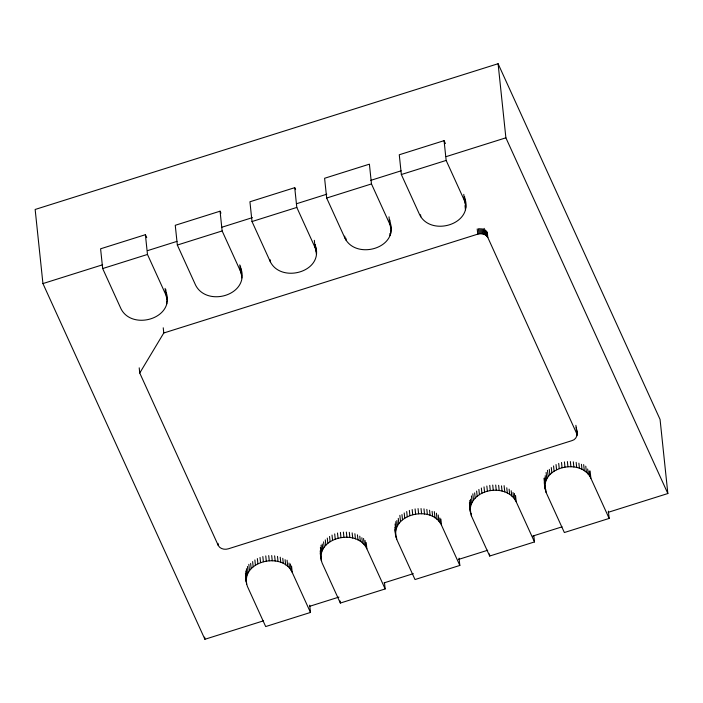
<?xml version="1.0" encoding="UTF-8"?>
<svg xmlns="http://www.w3.org/2000/svg" width="703" height="703" viewBox="0 0 703 703"><rect width="100%" height="100%" fill="white"/><g stroke="black" fill="none" stroke-linecap="round" stroke-linejoin="round"><path stroke-width="1.05" d="M139.203 367.827L139.748 373.029L218.246 545.431C220.039 549.017 224.758 549.957 228.326 548.815L571.803 440.684C576.838 439.498 578.297 433.716 576.548 429.287M146.734 237.632L145.398 234.697L100.591 248.8L102.673 268.555L120.96 308.722C131.892 330.814 174.502 318.802 166.347 292.879M240.909 268.326C250.031 295.075 207.121 307.536 195.627 285.216L177.341 245.048L175.258 225.294L220.065 211.19L220.953 213.141M310.48 612.454L292.193 572.295C282.219 550.774 239.178 561.583 247.394 586.399L265.681 626.558L310.48 612.454L309.715 605.178M315.796 246.902C322.853 272.369 280.91 283.335 270.295 261.701L252.008 221.542L249.934 201.779L294.733 187.675L295.62 189.634M385.147 588.947L366.861 548.788C356.887 527.268 313.846 538.076 322.062 562.892L340.349 603.051L385.147 588.947L384.497 582.708M391.009 228.598L389.761 224.09L371.474 183.931L369.4 164.168L324.601 178.272L326.675 198.035L344.962 238.194C355.577 259.829 397.52 248.862 390.464 223.396M459.824 565.44L441.537 525.282C431.563 503.761 388.513 514.57 396.729 539.386L415.016 579.544L459.824 565.44L459.05 558.164M445.412 143.605L444.068 140.662L399.269 154.765L401.343 174.529L419.629 214.687C430.57 236.779 473.181 224.767 465.026 198.844M470.158 511.38C469.622 488.647 506.591 482.39 516.204 501.775L534.491 541.934L489.683 556.038L471.397 515.879L469.613 506.178M609.158 518.427L590.871 478.268C580.898 456.748 537.857 467.548 546.073 492.372L564.36 532.531L609.158 518.427L608.394 511.143M139.748 373.029L163.773 332.994L163.228 327.791M608.148 512.329L667.85 493.532L660.064 419.427L498.093 63.718L35.15 209.468L42.936 283.573L204.907 639.282L263.555 620.811M42.936 283.573L102.638 264.776M147.674 250.602L177.007 241.366M222.043 227.183L252.421 217.622M296.411 203.773L326.781 194.213M370.771 180.363L401.149 170.803M446.185 156.62L505.888 137.823L498.093 63.718M102.673 268.555L147.472 254.451L145.398 234.697M177.341 245.048L222.139 230.944L220.065 211.19M252.008 221.542L296.807 207.438L294.733 187.675M326.675 198.035L371.474 183.931M401.343 174.529L446.15 160.425L444.068 140.662M163.773 332.994L477.759 234.143C481.327 233.009 486.045 233.941 487.838 237.526L577.101 434.48M309.645 606.302L338.969 597.075M384.005 582.892L413.338 573.657M458.374 559.483L487.697 550.247M532.733 536.073L562.066 526.837M505.888 137.823L667.85 493.532M446.15 160.425L464.437 200.583L465.676 205.083M296.807 207.438L315.093 247.597L316.341 252.105M222.139 230.944L240.426 271.103L241.674 275.611M147.472 254.451L165.759 294.619L167.006 299.118M590.107 470.984L590.871 478.268M589.167 470.966L589.712 476.168M587.673 469.006L588.218 474.209M585.757 466.186L586.416 472.425M583.666 464.604L584.325 470.843M581.443 464.296L581.987 469.499M576.319 427.283L576.97 433.523M575.889 425.315L577.031 435.456M578.885 463.198L579.439 468.391M576.161 462.363L576.706 467.557M573.305 461.809L573.859 467.003M570.37 461.546L570.915 466.739M567.391 461.572L567.936 466.766M564.421 461.889L564.966 467.091M561.512 462.495L562.057 467.697M558.692 463.382L559.245 468.585M556.029 464.534L556.574 469.736M553.551 465.931L554.096 471.124M551.293 467.548L551.837 472.75M549.307 469.367L549.851 474.56M547.496 470.307L548.155 476.555M546.117 472.434L546.776 478.673M545.194 475.703L545.739 480.905M545.739 489.253L546.073 492.372M544.517 478.005L545.062 483.207M543.99 478.26L545.15 489.121M544.28 482.671L544.825 487.864M533.832 535.695L534.491 541.934M515.545 495.536L516.204 501.775M487.293 232.333L487.838 237.526M514.385 493.427L515.044 499.675M486.792 231.463L487.337 236.665M486.116 230.672L486.661 235.874M513.005 492.513L513.55 497.715M485.29 229.978L485.835 235.18M484.218 228.37L484.877 234.609M511.195 490.729L511.74 495.931M483.26 228.958L483.805 234.161M482.1 228.66L482.645 233.862M509.113 489.156L509.657 494.358M480.887 228.501L481.432 233.704M479.648 228.501L480.193 233.695M506.766 487.803L507.32 493.005M478.409 228.642L478.963 233.844M477.214 228.941L477.759 234.143M504.113 485.659L504.763 491.907M501.494 485.87L502.039 491.072M498.638 485.316L499.183 490.518M495.703 485.052L496.248 490.246M464.586 196.559L465.746 207.42M464.999 205.592L465.439 209.749M463.778 194.344L464.437 200.583M492.724 485.079L493.269 490.281M489.754 485.395L490.299 490.597M486.836 486.001L487.39 491.204M484.024 486.889L484.569 492.091M489.464 553.955L489.683 556.038M481.362 488.04L481.906 493.242M478.875 489.437L479.428 494.64M476.625 491.054L477.17 496.256M474.63 492.873L475.184 498.075M472.829 493.822L473.479 500.061M471.449 495.94L472.108 502.188M470.527 499.218L471.072 504.411M471.186 513.796L471.397 515.879M469.736 500.474L470.395 506.714M469.428 502.803L470.087 509.042M470.158 509.508L470.597 513.665M420.57 214.714L420.789 216.788M440.878 519.042L441.537 525.282M439.823 517.979L440.377 523.181M438.224 514.983L438.883 521.222M436.422 513.199L437.073 519.438M434.331 511.617L434.99 517.865M432.099 511.309L432.644 516.512M429.551 510.211L430.095 515.413M426.826 509.376L427.371 514.578M423.971 508.823L424.515 514.025M421.035 508.559L421.58 513.761M389.91 220.065L391.079 230.927M388.996 216.814L389.761 224.09M390.552 231.173L390.771 233.255M389.875 233.475L390.095 235.558M418.057 508.585L418.601 513.788M415.086 508.902L415.631 514.104M412.169 509.517L412.714 514.71M409.357 510.396L409.902 515.598M406.694 511.547L407.239 516.749M404.207 512.944L404.752 518.146M401.958 514.561L402.503 519.763M399.858 515.343L400.517 521.582M398.267 518.366L398.812 523.568M396.887 520.492L397.441 525.695M395.745 521.679L396.404 527.918M395.068 523.981L395.727 530.22M396.51 537.303L396.729 539.386M394.875 527.355L395.93 537.171M394.937 529.684L395.49 534.886M345.902 238.22L346.122 240.294M344.742 236.12L344.962 238.194M366.21 542.549L366.861 548.788M365.05 540.449L365.709 546.688M363.556 538.489L364.216 544.728M361.86 537.751L362.405 542.944M359.769 536.169L360.314 541.372M357.432 534.816L357.976 540.018M354.883 533.718L355.428 538.92M352.159 532.883L352.704 538.085M349.303 532.329L349.848 537.531M346.359 532.066L346.913 537.268M315.357 244.609L315.902 249.811M315.972 250.268L316.412 254.433M314.329 240.321L315.093 247.597M343.389 532.092L343.934 537.294M340.419 532.408L340.964 537.61M337.502 533.023L338.046 538.217M334.69 533.902L335.234 539.104M340.129 600.977L340.349 603.051M332.018 535.053L332.572 540.255M329.54 536.451L330.085 541.653M327.29 538.067L327.835 543.27M325.296 539.886L325.841 545.089M323.6 541.872L324.145 547.075M322.22 543.999L322.774 549.201M321.078 545.185L321.737 551.433M320.401 547.488L321.06 553.727M320.208 550.862L321.253 560.678M320.269 553.191L320.814 558.393M270.075 259.627L270.295 261.701M291.543 566.056L292.193 572.295M290.383 563.955L291.033 570.195M288.995 563.033L289.539 568.235M287.079 560.212L287.738 566.451M285.102 559.676L285.646 564.878M282.764 558.323L283.309 563.525M280.216 557.224L280.761 562.426M277.492 556.389L278.036 561.592M274.636 555.836L275.181 561.038M271.692 555.572L272.246 560.774M240.47 266.042L241.234 273.318M241.524 275.857L241.735 277.94M239.767 264.864L240.426 271.103M268.713 555.598L269.267 560.801M265.752 555.924L266.296 561.117M262.834 556.53L263.379 561.732M260.022 557.417L260.567 562.611M257.351 558.56L257.896 563.762M254.873 559.957L255.417 565.159M252.623 561.574L253.168 566.776M250.628 563.393L251.173 568.595M248.818 564.342L249.477 570.581M247.447 566.469L248.097 572.708M246.41 568.692L247.069 574.94M245.734 570.994L246.393 577.233M245.426 573.332L246.586 584.184M245.496 575.66L246.147 581.899M218.027 543.349L218.246 545.431M204.678 637.103L204.907 639.282M165.803 289.548L167.068 301.446M165.1 288.371L165.759 294.619M166.541 301.701L166.76 303.775"/></g></svg>
